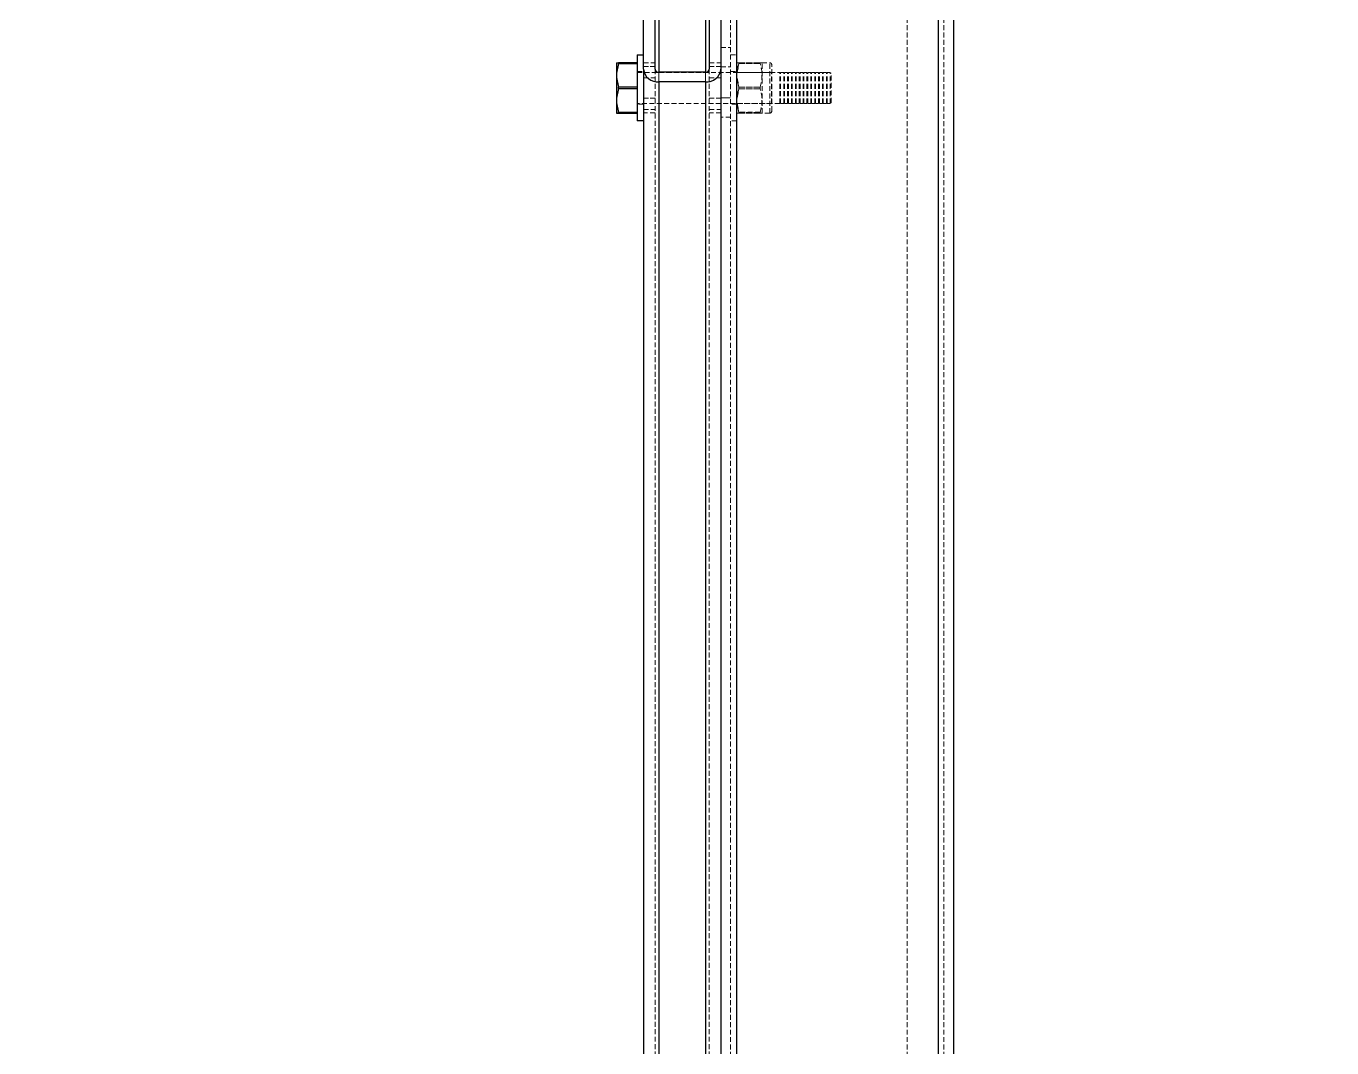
# Model space of a CAD drawing. Header units: millimetres. Extents: x -116399 to 112199, y -90759 to -31335.
# Drawn here: x -23334.8 to -22998, y -46713.6 to -46450.1 of the extents above; entities that cross this region are included whole.
import ezdxf

# ---------------------------------------------------------------- set-up
doc = ezdxf.new("R2010")
doc.units = ezdxf.units.MM
doc.linetypes.add('HIDDEN', pattern=[1.905, 1.27, -0.635])
doc.styles.add('Annotative', font='simplex.shx', dxfattribs={"height": 2.5})
doc.dimstyles.new('Annotative', dxfattribs={"dimscale": 0, "dimtxt": 2.5, "dimasz": 2.5, "dimexe": 1.25, "dimexo": 2, "dimtad": 1, "dimtxsty": 'Annotative', "dimblk": 'OBLIQUE', "dimcen": 2.5, "dimazin": 3, "dimtfac": 1, "dimtmove": 0, "dimatfit": 3, "dimfxl": 1})

# ---------------------------------------------------------------- blocks, each defined once
blk = doc.blocks.new('_Oblique')
at = {"color": 0, "linetype": 'ByBlock', "lineweight": -2}
blk.add_line((-0.5, -0.5), (0.5, 0.5), dxfattribs=at)
blk = doc.blocks.new('*D242')
at = {"color": 8, "lineweight": -2}
for p, q in [((-23255.56, -46314.58), (-23767.93, -46314.58)), ((-23705.43, -49729.58), (-23705.43, -46314.58)), ((-23554.54, -49729.58), (-23767.93, -49729.58))]:
    blk.add_line(p, q, dxfattribs=at)
at = {"layer": 'Defpoints', "color": 0}
for p in [(-23705.43, -46314.58), (-23155.56, -46314.58), (-23454.54, -49729.58)]:
    blk.add_point(p, dxfattribs=at)
at = {"color": 8, "lineweight": -2, "xscale": 125, "yscale": 125, "zscale": 125}
for p, rotation in [((-23705.43, -46314.58), 90), ((-23705.43, -49729.58), 270)]:
    blk.add_blockref('_Oblique', p, dxfattribs=dict(at, rotation=rotation))
at = {"insert": (-23799.18, -48022.08), "char_height": 125, "attachment_point": 5, "rotation": 90, "style": 'Annotative'}
blk.add_mtext('3415', dxfattribs=at)
blk = doc.blocks.new('*D244')
at = {"color": 8, "lineweight": -2}
for p, q in [((-23164.81, -46084.41), (-23091.98, -45928.23)), ((-23099.9, -45945.22), (-21831.08, -46536.9)), ((-21895.98, -46676.08), (-21823.15, -46519.9))]:
    blk.add_line(p, q, dxfattribs=at)
at = {"layer": 'Defpoints', "color": 0}
for p in [(-23177.49, -46111.6), (-21831.08, -46536.9), (-21908.66, -46703.27)]:
    blk.add_point(p, dxfattribs=at)
at = {"color": 8, "lineweight": -2, "xscale": 37.5, "yscale": 37.5, "zscale": 37.5}
for p, rotation in [((-23099.9, -45945.22), 154.9996608847017), ((-21831.08, -46536.9), 334.9996608847017)]:
    blk.add_blockref('_Oblique', p, dxfattribs=dict(at, rotation=rotation))
at = {"insert": (-22453.6, -46215.57), "char_height": 37.5, "attachment_point": 5, "rotation": 334.9997, "style": 'Annotative'}
blk.add_mtext('1400', dxfattribs=at)
blk = doc.blocks.new('*D248')
at = {"color": 8, "lineweight": -2}
for p, q in [((-23591.26, -45852.25), (-23453.74, -45557.35)), ((-21301.03, -46581.88), (-23461.67, -45574.34)), ((-21430.62, -46859.78), (-21293.11, -46564.89))]:
    blk.add_line(p, q, dxfattribs=at)
at = {"layer": 'Defpoints', "color": 0}
for p in [(-23461.67, -45574.34), (-23603.93, -45879.44), (-21443.3, -46886.97)]:
    blk.add_point(p, dxfattribs=at)
at = {"color": 8, "lineweight": -2, "xscale": 37.5, "yscale": 37.5, "zscale": 37.5}
for p, rotation in [((-23461.67, -45574.34), 154.9996608846983), ((-21301.03, -46581.88), 334.9996608846983)]:
    blk.add_blockref('_Oblique', p, dxfattribs=dict(at, rotation=rotation))
at = {"insert": (-22369.46, -46052.62), "char_height": 37.5, "attachment_point": 5, "rotation": 334.9997, "style": 'Annotative'}
blk.add_mtext('2384', dxfattribs=at)

msp = doc.modelspace()

# ---------------------------------------------------------------- linework, layer by layer
at = {"color": 7, "linetype": 'HIDDEN', "lineweight": 18}
for p, q in [((-23153.065, -46314.576), (-23153.065, -49729.576)), ((-23151.565, -46314.576), (-23151.565, -49729.576)), ((-23151.565, -46314.576), (-23151.565, -49729.576)), ((-23151.565, -46314.576), (-23151.565, -49729.576)), ((-23107.565, -46314.576), (-23107.565, -49729.576)), ((-23099.565, -46314.576), (-23099.565, -49729.576)), ((-23099.565, -46314.576), (-23099.565, -49729.576)), ((-23099.565, -46314.576), (-23099.565, -49729.576)), ((-23099.565, -46314.576), (-23099.565, -49729.576)), ((-23099.565, -46314.576), (-23099.565, -49729.576)), ((-23099.565, -46314.576), (-23099.565, -49729.576)), ((-23099.565, -46314.576), (-23099.565, -49729.576)), ((-23098.065, -46314.576), (-23098.065, -49729.576)), ((-23171.565, -46423.646), (-23171.565, -48275.15)), ((-23159.565, -46423.646), (-23159.565, -48275.15)), ((-23171.565, -46423.661), (-23171.565, -48272.463)), ((-23171.565, -46426.109), (-23171.565, -48274.912)), ((-23159.565, -46423.661), (-23159.565, -48272.463)), ((-23159.565, -46426.109), (-23159.565, -48274.912)), ((-23155.565, -46455.576), (-23153.065, -46455.576)), ((-23181.965, -46459.526), (-23182.465, -46459.523)), ((-23181.965, -46459.703), (-23182.465, -46462.189)), ((-23182.465, -46462.2), (-23181.965, -46459.711)), ((-23182.465, -46462.202), (-23181.965, -46459.714)), ((-23181.965, -46459.524), (-23177.165, -46459.524)), ((-23181.965, -46459.526), (-23177.165, -46459.526)), ((-23181.965, -46459.703), (-23177.165, -46459.703)), ((-23177.165, -46459.711), (-23181.965, -46459.711)), ((-23177.165, -46459.714), (-23181.965, -46459.714)), ((-23175.565, -46459.576), (-23172.565, -46459.576)), ((-23172.565, -46460.495), (-23175.565, -46460.495)), ((-23175.565, -46460.498), (-23172.565, -46460.498)), ((-23158.565, -46459.576), (-23155.565, -46459.576)), ((-23155.565, -46460.495), (-23158.565, -46460.495)), ((-23158.565, -46460.498), (-23155.565, -46460.498)), ((-23155.565, -46460.576), (-23153.065, -46460.576)), ((-23155.565, -46460.576), (-23153.065, -46460.576)), ((-23153.065, -46457.521), (-23151.465, -46457.521)), ((-23153.065, -46457.523), (-23151.465, -46457.523)), ((-23151.465, -46457.521), (-23151.465, -46457.523)), ((-23151.465, -46457.523), (-23151.465, -46474.523)), ((-23151.465, -46459.531), (-23151.459, -46459.521)), ((-23151.465, -46459.534), (-23151.459, -46459.523)), ((-23151.387, -46462.055), (-23150.945, -46459.731)), ((-23145.484, -46459.517), (-23150.945, -46459.517)), ((-23150.945, -46459.725), (-23150.945, -46459.519)), ((-23145.484, -46459.519), (-23150.945, -46459.519)), ((-23150.945, -46459.524), (-23145.484, -46459.524)), ((-23150.945, -46459.526), (-23150.945, -46459.733)), ((-23150.945, -46459.526), (-23145.484, -46459.526)), ((-23150.945, -46459.723), (-23145.484, -46459.723)), ((-23150.945, -46459.725), (-23145.484, -46459.725)), ((-23145.484, -46459.731), (-23150.945, -46459.731)), ((-23145.484, -46459.733), (-23150.945, -46459.733)), ((-23145.484, -46459.517), (-23144.971, -46459.521)), ((-23145.484, -46459.725), (-23145.484, -46459.519)), ((-23144.971, -46459.521), (-23144.965, -46459.531)), ((-23144.971, -46459.523), (-23144.965, -46459.534)), ((-23144.965, -46459.534), (-23144.965, -46459.531)), ((-23144.965, -46459.531), (-23142.965, -46459.531)), ((-23144.965, -46472.512), (-23144.965, -46459.534)), ((-23144.965, -46459.534), (-23142.965, -46459.534)), ((-23142.965, -46472.51), (-23142.965, -46459.531)), ((-23142.965, -46472.512), (-23142.965, -46459.534)), ((-23142.465, -46460.034), (-23142.465, -46460.031)), ((-23142.465, -46472.012), (-23142.465, -46460.034)), ((-23182.465, -46463.341), (-23181.965, -46465.826)), ((-23181.965, -46465.841), (-23182.465, -46463.353)), ((-23181.965, -46465.844), (-23182.465, -46463.355)), ((-23177.165, -46461.821), (-23175.565, -46461.821)), ((-23177.165, -46461.823), (-23175.565, -46461.823)), ((-23177.165, -46462.021), (-23140.365, -46462.021)), ((-23177.165, -46462.023), (-23140.365, -46462.023)), ((-23175.565, -46463.384), (-23172.565, -46463.384)), ((-23175.565, -46463.391), (-23172.565, -46463.391)), ((-23172.565, -46461.164), (-23172.565, -48312.668)), ((-23171.565, -46461.98), (-23171.565, -48313.484)), ((-23171.565, -46461.98), (-23171.565, -48277.597)), ((-23171.565, -46462.023), (-23171.565, -48310.825)), ((-23171.565, -46462.023), (-23159.565, -46462.023)), ((-23159.565, -46461.98), (-23159.565, -48313.484)), ((-23159.565, -46461.98), (-23159.565, -48277.597)), ((-23159.565, -46462.023), (-23159.565, -48310.825)), ((-23158.565, -46461.164), (-23158.565, -48312.668)), ((-23158.565, -46463.384), (-23155.565, -46463.384)), ((-23158.565, -46463.391), (-23155.565, -46463.391)), ((-23153.065, -46461.821), (-23151.465, -46461.821)), ((-23153.065, -46461.823), (-23151.465, -46461.823)), ((-23151.465, -46462.021), (-23142.565, -46462.021)), ((-23151.465, -46462.023), (-23142.565, -46462.023)), ((-23151.387, -46463.482), (-23150.945, -46465.806)), ((-23142.565, -46462.021), (-23142.465, -46461.921)), ((-23142.565, -46462.023), (-23142.465, -46461.923)), ((-23142.565, -46462.023), (-23142.565, -46462.021)), ((-23142.565, -46470.023), (-23142.565, -46462.023)), ((-23140.365, -46462.023), (-23140.365, -46462.021)), ((-23140.365, -46470.023), (-23140.365, -46462.023)), ((-23140.365, -46462.221), (-23140.165, -46462.221)), ((-23140.365, -46462.223), (-23140.165, -46462.223)), ((-23140.165, -46462.023), (-23140.165, -46462.021)), ((-23140.165, -46462.021), (-23139.365, -46462.021)), ((-23140.165, -46470.023), (-23140.165, -46462.023)), ((-23140.165, -46462.023), (-23139.365, -46462.023)), ((-23139.365, -46462.023), (-23139.365, -46462.021)), ((-23139.365, -46470.023), (-23139.365, -46462.023)), ((-23139.365, -46462.221), (-23139.165, -46462.221)), ((-23139.365, -46462.223), (-23139.165, -46462.223)), ((-23139.165, -46462.023), (-23139.165, -46462.021)), ((-23139.165, -46462.021), (-23138.365, -46462.021)), ((-23139.165, -46470.023), (-23139.165, -46462.023)), ((-23139.165, -46462.023), (-23138.365, -46462.023)), ((-23138.365, -46462.023), (-23138.365, -46462.021)), ((-23138.365, -46470.023), (-23138.365, -46462.023)), ((-23138.365, -46462.221), (-23138.165, -46462.221)), ((-23138.365, -46462.223), (-23138.165, -46462.223)), ((-23138.165, -46462.023), (-23138.165, -46462.021)), ((-23138.165, -46462.021), (-23137.365, -46462.021)), ((-23138.165, -46470.023), (-23138.165, -46462.023)), ((-23138.165, -46462.023), (-23137.365, -46462.023)), ((-23137.365, -46462.023), (-23137.365, -46462.021)), ((-23137.365, -46470.023), (-23137.365, -46462.023)), ((-23137.365, -46462.221), (-23137.165, -46462.221)), ((-23137.365, -46462.223), (-23137.165, -46462.223)), ((-23137.165, -46462.023), (-23137.165, -46462.021)), ((-23137.165, -46462.021), (-23136.365, -46462.021)), ((-23137.165, -46470.023), (-23137.165, -46462.023)), ((-23137.165, -46462.023), (-23136.365, -46462.023)), ((-23136.365, -46462.023), (-23136.365, -46462.021)), ((-23136.365, -46470.023), (-23136.365, -46462.023)), ((-23136.365, -46462.221), (-23136.165, -46462.221)), ((-23136.365, -46462.223), (-23136.165, -46462.223)), ((-23136.165, -46462.023), (-23136.165, -46462.021)), ((-23136.165, -46462.021), (-23135.365, -46462.021)), ((-23136.165, -46470.023), (-23136.165, -46462.023)), ((-23136.165, -46462.023), (-23135.365, -46462.023)), ((-23135.365, -46462.023), (-23135.365, -46462.021)), ((-23135.365, -46470.023), (-23135.365, -46462.023)), ((-23135.365, -46462.221), (-23135.165, -46462.221)), ((-23135.365, -46462.223), (-23135.165, -46462.223)), ((-23135.165, -46462.023), (-23135.165, -46462.021)), ((-23135.165, -46462.021), (-23134.365, -46462.021)), ((-23135.165, -46470.023), (-23135.165, -46462.023)), ((-23135.165, -46462.023), (-23134.365, -46462.023)), ((-23134.365, -46462.023), (-23134.365, -46462.021)), ((-23134.365, -46470.023), (-23134.365, -46462.023)), ((-23134.365, -46462.221), (-23134.165, -46462.221)), ((-23134.365, -46462.223), (-23134.165, -46462.223)), ((-23134.165, -46462.023), (-23134.165, -46462.021)), ((-23134.165, -46462.021), (-23133.365, -46462.021)), ((-23134.165, -46470.023), (-23134.165, -46462.023)), ((-23134.165, -46462.023), (-23133.365, -46462.023)), ((-23133.365, -46462.023), (-23133.365, -46462.021)), ((-23133.365, -46470.023), (-23133.365, -46462.023)), ((-23133.365, -46462.221), (-23133.165, -46462.221)), ((-23133.365, -46462.223), (-23133.165, -46462.223)), ((-23133.165, -46462.023), (-23133.165, -46462.021)), ((-23133.165, -46462.021), (-23132.365, -46462.021)), ((-23133.165, -46470.023), (-23133.165, -46462.023)), ((-23133.165, -46462.023), (-23132.365, -46462.023)), ((-23132.365, -46462.023), (-23132.365, -46462.021)), ((-23132.365, -46470.023), (-23132.365, -46462.023)), ((-23132.365, -46462.221), (-23132.165, -46462.221)), ((-23132.365, -46462.223), (-23132.165, -46462.223)), ((-23132.165, -46462.023), (-23132.165, -46462.021)), ((-23132.165, -46462.021), (-23131.365, -46462.021)), ((-23132.165, -46470.023), (-23132.165, -46462.023)), ((-23132.165, -46462.023), (-23131.365, -46462.023)), ((-23131.365, -46462.023), (-23131.365, -46462.021)), ((-23131.365, -46470.023), (-23131.365, -46462.023)), ((-23131.365, -46462.221), (-23131.165, -46462.221)), ((-23131.365, -46462.223), (-23131.165, -46462.223)), ((-23131.165, -46462.023), (-23131.165, -46462.021)), ((-23131.165, -46462.021), (-23130.365, -46462.021)), ((-23131.165, -46470.023), (-23131.165, -46462.023)), ((-23131.165, -46462.023), (-23130.365, -46462.023)), ((-23130.365, -46462.023), (-23130.365, -46462.021)), ((-23130.365, -46470.023), (-23130.365, -46462.023)), ((-23130.365, -46462.221), (-23130.165, -46462.221)), ((-23130.365, -46462.223), (-23130.165, -46462.223)), ((-23130.165, -46462.023), (-23130.165, -46462.021)), ((-23130.165, -46462.021), (-23129.365, -46462.021)), ((-23130.165, -46470.023), (-23130.165, -46462.023)), ((-23130.165, -46462.023), (-23129.365, -46462.023)), ((-23129.365, -46462.023), (-23129.365, -46462.021)), ((-23129.365, -46470.023), (-23129.365, -46462.023)), ((-23129.365, -46462.221), (-23129.165, -46462.221)), ((-23129.365, -46462.223), (-23129.165, -46462.223)), ((-23129.165, -46462.023), (-23129.165, -46462.021)), ((-23129.165, -46462.021), (-23128.365, -46462.021)), ((-23129.165, -46470.023), (-23129.165, -46462.023)), ((-23129.165, -46462.023), (-23128.365, -46462.023)), ((-23128.365, -46462.023), (-23128.365, -46462.021)), ((-23128.365, -46470.023), (-23128.365, -46462.023)), ((-23128.365, -46462.221), (-23128.165, -46462.221)), ((-23128.365, -46462.223), (-23128.165, -46462.223)), ((-23128.165, -46462.023), (-23128.165, -46462.021)), ((-23128.165, -46462.021), (-23127.365, -46462.021)), ((-23128.165, -46470.023), (-23128.165, -46462.023)), ((-23128.165, -46462.023), (-23127.365, -46462.023)), ((-23127.365, -46462.023), (-23127.365, -46462.021)), ((-23127.365, -46470.023), (-23127.365, -46462.023)), ((-23127.365, -46462.221), (-23127.165, -46462.221)), ((-23127.365, -46462.223), (-23127.165, -46462.223)), ((-23127.165, -46462.223), (-23127.165, -46462.221)), ((-23127.165, -46469.823), (-23127.165, -46462.223)), ((-23181.965, -46466.2), (-23182.465, -46468.688)), ((-23182.465, -46468.7), (-23181.965, -46466.215)), ((-23182.465, -46468.703), (-23181.965, -46466.217)), ((-23177.165, -46465.826), (-23181.965, -46465.826)), ((-23181.965, -46465.841), (-23177.165, -46465.841)), ((-23181.965, -46465.844), (-23177.165, -46465.844)), ((-23181.965, -46466.2), (-23177.165, -46466.2)), ((-23177.165, -46466.215), (-23181.965, -46466.215)), ((-23177.165, -46466.217), (-23181.965, -46466.217)), ((-23171.565, -46464.471), (-23171.565, -48313.274)), ((-23171.565, -46464.471), (-23159.565, -46464.471)), ((-23159.565, -46464.471), (-23159.565, -48313.274)), ((-23151.387, -46468.557), (-23150.945, -46466.235)), ((-23145.484, -46465.806), (-23150.945, -46465.806)), ((-23150.945, -46466.221), (-23150.945, -46465.808)), ((-23145.484, -46465.808), (-23150.945, -46465.808)), ((-23150.945, -46465.822), (-23145.484, -46465.822)), ((-23150.945, -46465.824), (-23150.945, -46466.237)), ((-23150.945, -46465.824), (-23145.484, -46465.824)), ((-23150.945, -46466.219), (-23145.484, -46466.219)), ((-23150.945, -46466.221), (-23145.484, -46466.221)), ((-23145.484, -46466.235), (-23150.945, -46466.235)), ((-23145.484, -46466.237), (-23150.945, -46466.237)), ((-23145.484, -46466.221), (-23145.484, -46465.808)), ((-23182.465, -46469.841), (-23181.965, -46472.33)), ((-23181.965, -46472.338), (-23182.465, -46469.852)), ((-23181.965, -46472.34), (-23182.465, -46469.855)), ((-23140.365, -46470.021), (-23177.165, -46470.021)), ((-23140.365, -46470.023), (-23177.165, -46470.023)), ((-23175.565, -46470.221), (-23177.165, -46470.221)), ((-23175.565, -46470.223), (-23177.165, -46470.223)), ((-23172.565, -46468.654), (-23175.565, -46468.654)), ((-23175.565, -46468.657), (-23172.565, -46468.657)), ((-23155.565, -46468.654), (-23158.565, -46468.654)), ((-23158.565, -46468.657), (-23155.565, -46468.657)), ((-23153.065, -46468.576), (-23155.565, -46468.576)), ((-23155.565, -46468.576), (-23153.065, -46468.576)), ((-23151.465, -46470.221), (-23153.065, -46470.221)), ((-23151.465, -46470.223), (-23153.065, -46470.223)), ((-23142.565, -46470.021), (-23151.465, -46470.021)), ((-23142.565, -46470.023), (-23151.465, -46470.023)), ((-23151.387, -46469.984), (-23150.945, -46472.31)), ((-23142.465, -46470.121), (-23142.565, -46470.021)), ((-23142.465, -46470.123), (-23142.565, -46470.023)), ((-23140.165, -46469.821), (-23140.365, -46469.821)), ((-23140.165, -46469.823), (-23140.365, -46469.823)), ((-23139.365, -46470.021), (-23140.165, -46470.021)), ((-23139.365, -46470.023), (-23140.165, -46470.023)), ((-23139.165, -46469.821), (-23139.365, -46469.821)), ((-23139.165, -46469.823), (-23139.365, -46469.823)), ((-23138.365, -46470.021), (-23139.165, -46470.021)), ((-23138.365, -46470.023), (-23139.165, -46470.023)), ((-23138.165, -46469.821), (-23138.365, -46469.821)), ((-23138.165, -46469.823), (-23138.365, -46469.823)), ((-23137.365, -46470.021), (-23138.165, -46470.021)), ((-23137.365, -46470.023), (-23138.165, -46470.023)), ((-23137.165, -46469.821), (-23137.365, -46469.821)), ((-23137.165, -46469.823), (-23137.365, -46469.823)), ((-23136.365, -46470.021), (-23137.165, -46470.021)), ((-23136.365, -46470.023), (-23137.165, -46470.023)), ((-23136.165, -46469.821), (-23136.365, -46469.821)), ((-23136.165, -46469.823), (-23136.365, -46469.823)), ((-23135.365, -46470.021), (-23136.165, -46470.021)), ((-23135.365, -46470.023), (-23136.165, -46470.023)), ((-23135.165, -46469.821), (-23135.365, -46469.821)), ((-23135.165, -46469.823), (-23135.365, -46469.823)), ((-23134.365, -46470.021), (-23135.165, -46470.021)), ((-23134.365, -46470.023), (-23135.165, -46470.023)), ((-23134.165, -46469.821), (-23134.365, -46469.821)), ((-23134.165, -46469.823), (-23134.365, -46469.823)), ((-23133.365, -46470.021), (-23134.165, -46470.021)), ((-23133.365, -46470.023), (-23134.165, -46470.023)), ((-23133.165, -46469.821), (-23133.365, -46469.821)), ((-23133.165, -46469.823), (-23133.365, -46469.823)), ((-23132.365, -46470.021), (-23133.165, -46470.021)), ((-23132.365, -46470.023), (-23133.165, -46470.023)), ((-23132.165, -46469.821), (-23132.365, -46469.821)), ((-23132.165, -46469.823), (-23132.365, -46469.823)), ((-23131.365, -46470.021), (-23132.165, -46470.021)), ((-23131.365, -46470.023), (-23132.165, -46470.023)), ((-23131.165, -46469.821), (-23131.365, -46469.821)), ((-23131.165, -46469.823), (-23131.365, -46469.823)), ((-23130.365, -46470.021), (-23131.165, -46470.021)), ((-23130.365, -46470.023), (-23131.165, -46470.023)), ((-23130.165, -46469.821), (-23130.365, -46469.821)), ((-23130.165, -46469.823), (-23130.365, -46469.823)), ((-23129.365, -46470.021), (-23130.165, -46470.021)), ((-23129.365, -46470.023), (-23130.165, -46470.023)), ((-23129.165, -46469.821), (-23129.365, -46469.821)), ((-23129.165, -46469.823), (-23129.365, -46469.823)), ((-23128.365, -46470.021), (-23129.165, -46470.021)), ((-23128.365, -46470.023), (-23129.165, -46470.023)), ((-23128.165, -46469.821), (-23128.365, -46469.821)), ((-23128.165, -46469.823), (-23128.365, -46469.823)), ((-23127.365, -46470.021), (-23128.165, -46470.021)), ((-23127.365, -46470.023), (-23128.165, -46470.023)), ((-23127.165, -46469.821), (-23127.365, -46469.821)), ((-23127.165, -46469.823), (-23127.365, -46469.823)), ((-23181.965, -46472.517), (-23182.465, -46472.52)), ((-23177.165, -46472.33), (-23181.965, -46472.33)), ((-23181.965, -46472.338), (-23177.165, -46472.338)), ((-23181.965, -46472.34), (-23177.165, -46472.34)), ((-23181.965, -46472.517), (-23177.165, -46472.517)), ((-23177.165, -46472.524), (-23181.965, -46472.524)), ((-23175.565, -46471.546), (-23172.565, -46471.546)), ((-23175.565, -46471.547), (-23172.565, -46471.547)), ((-23172.565, -46472.465), (-23175.565, -46472.465)), ((-23172.565, -46472.469), (-23175.565, -46472.469)), ((-23158.565, -46471.546), (-23155.565, -46471.546)), ((-23158.565, -46471.547), (-23155.565, -46471.547)), ((-23155.565, -46472.465), (-23158.565, -46472.465)), ((-23155.565, -46472.469), (-23158.565, -46472.469)), ((-23153.065, -46473.576), (-23155.565, -46473.576)), ((-23151.459, -46472.521), (-23151.465, -46472.51)), ((-23151.459, -46472.523), (-23151.465, -46472.512)), ((-23150.945, -46472.517), (-23151.458, -46472.521)), ((-23145.484, -46472.31), (-23150.945, -46472.31)), ((-23150.945, -46472.519), (-23150.945, -46472.312)), ((-23145.484, -46472.312), (-23150.945, -46472.312)), ((-23150.945, -46472.318), (-23145.484, -46472.318)), ((-23150.945, -46472.32), (-23150.945, -46472.526)), ((-23150.945, -46472.32), (-23145.484, -46472.32)), ((-23150.945, -46472.517), (-23145.484, -46472.517)), ((-23150.945, -46472.519), (-23145.484, -46472.519)), ((-23145.484, -46472.524), (-23150.945, -46472.524)), ((-23145.484, -46472.526), (-23150.945, -46472.526)), ((-23145.484, -46472.519), (-23145.484, -46472.312)), ((-23145.484, -46472.524), (-23145.332, -46472.523)), ((-23145.484, -46472.526), (-23145.332, -46472.525)), ((-23144.965, -46472.51), (-23144.971, -46472.521)), ((-23144.965, -46472.512), (-23144.971, -46472.523)), ((-23142.965, -46472.51), (-23144.965, -46472.51)), ((-23142.965, -46472.512), (-23144.965, -46472.512)), ((-23175.565, -46474.521), (-23177.165, -46474.521)), ((-23151.465, -46474.521), (-23153.065, -46474.521)), ((-23151.465, -46474.523), (-23153.065, -46474.523))]:
    msp.add_line(p, q, dxfattribs=at)
at = {"color": 7, "linetype": 'Continuous', "lineweight": 25}
for p, q in [((-23151.565, -46314.576), (-23151.565, -49729.576)), ((-23099.565, -46314.576), (-23099.565, -49729.576)), ((-23095.565, -46314.576), (-23095.565, -49729.576)), ((-23175.565, -46461.164), (-23175.565, -46426.908)), ((-23172.565, -46461.164), (-23172.565, -46426.908)), ((-23171.565, -46426.092), (-23171.565, -46461.98)), ((-23159.565, -46426.092), (-23159.565, -46461.98)), ((-23158.565, -46426.908), (-23158.565, -46461.164)), ((-23155.565, -46439.871), (-23155.565, -46461.164)), ((-23182.465, -46459.52), (-23181.965, -46459.517)), ((-23182.465, -46459.522), (-23181.965, -46459.519)), ((-23182.465, -46459.522), (-23182.465, -46462.191)), ((-23181.965, -46459.705), (-23182.465, -46462.191)), ((-23177.165, -46459.517), (-23181.965, -46459.517)), ((-23181.965, -46459.705), (-23181.965, -46459.519)), ((-23177.165, -46459.519), (-23181.965, -46459.519)), ((-23181.965, -46459.705), (-23177.165, -46459.705)), ((-23177.165, -46457.521), (-23175.565, -46457.521)), ((-23177.165, -46457.521), (-23177.165, -46457.523)), ((-23177.165, -46457.523), (-23175.565, -46457.523)), ((-23177.165, -46457.523), (-23177.165, -46474.523)), ((-23182.465, -46462.191), (-23182.465, -46463.343)), ((-23182.465, -46463.343), (-23181.965, -46465.828)), ((-23182.465, -46463.343), (-23182.465, -46468.69)), ((-23175.565, -46461.164), (-23175.565, -48312.668)), ((-23159.565, -46461.98), (-23171.565, -46461.98)), ((-23155.565, -46461.164), (-23155.565, -46471.879)), ((-23181.965, -46466.202), (-23182.465, -46468.69)), ((-23181.965, -46466.202), (-23181.965, -46465.828)), ((-23177.165, -46465.828), (-23181.965, -46465.828)), ((-23181.965, -46466.202), (-23177.165, -46466.202)), ((-23159.565, -46464.426), (-23171.565, -46464.426)), ((-23171.565, -46464.426), (-23171.565, -48315.931)), ((-23159.565, -46464.426), (-23159.565, -48315.931)), ((-23182.465, -46468.69), (-23182.465, -46469.843)), ((-23182.465, -46469.843), (-23181.965, -46472.332)), ((-23182.465, -46469.843), (-23182.465, -46472.522)), ((-23181.965, -46472.519), (-23182.465, -46472.522)), ((-23182.465, -46472.522), (-23182.465, -46472.523)), ((-23182.465, -46472.523), (-23181.965, -46472.526)), ((-23177.165, -46472.332), (-23181.965, -46472.332)), ((-23181.965, -46472.519), (-23181.965, -46472.332)), ((-23181.965, -46472.519), (-23177.165, -46472.519)), ((-23177.165, -46472.526), (-23181.965, -46472.526)), ((-23155.565, -46471.879), (-23155.565, -49729.576)), ((-23175.565, -46474.523), (-23177.165, -46474.523))]:
    msp.add_line(p, q, dxfattribs=at)
at = {"color": 7, "linetype": 'HIDDEN', "lineweight": 18, "flags": 128}
for points in [[(-23150.945, -46459.524), (-23151.458, -46459.52), (-23150.945, -46459.517)], [(-23150.945, -46459.526), (-23151.458, -46459.523), (-23150.945, -46459.519)], [(-23150.945, -46459.723), (-23151.35, -46461.404), (-23151.387, -46462.059)], [(-23145.484, -46459.519), (-23144.971, -46459.523), (-23145.484, -46459.526)], [(-23150.945, -46465.822), (-23151.35, -46464.139), (-23151.387, -46463.486)], [(-23150.945, -46466.219), (-23151.35, -46467.902), (-23151.387, -46468.561)], [(-23150.945, -46472.318), (-23151.35, -46470.637), (-23151.387, -46469.988)], [(-23150.945, -46472.519), (-23151.458, -46472.523), (-23150.945, -46472.526)], [(-23144.982, -46472.521), (-23144.971, -46472.52), (-23145.484, -46472.517)], [(-23144.982, -46472.523), (-23144.971, -46472.523), (-23145.484, -46472.519)]]:
    msp.add_lwpolyline(points, dxfattribs=at)
at = {"color": 7, "linetype": 'HIDDEN', "lineweight": 18}
for centre, radius, start, end in [((-23142.096, -46462.767), 9.357, 161.03151, 198.96849), ((-23142.074, -46462.779), 9.379, 161.05415, 198.94585), ((-23154.333, -46462.765), 9.357, 341.03167, 18.96833), ((-23154.333, -46462.767), 9.357, 341.03151, 18.96849), ((-23142.965, -46460.031), 0.5, 0, 90), ((-23142.965, -46460.034), 0.5, 0, 90), ((-23171.899, -46460.797), 3.689, 186.36491, 275.19154), ((-23171.648, -46461.104), 0.922, 186.36491, 275.19154), ((-23159.231, -46460.797), 3.689, 264.80846, 353.63509), ((-23159.481, -46461.104), 0.922, 264.80846, 353.63509), ((-23142.074, -46469.267), 9.379, 161.05415, 198.94585), ((-23142.096, -46469.279), 9.357, 161.03151, 198.96849), ((-23154.355, -46469.265), 9.379, 341.05399, 18.94601), ((-23154.355, -46469.267), 9.379, 341.05415, 18.94585), ((-23142.965, -46472.01), 0.5, 270, 360), ((-23142.965, -46472.012), 0.5, 270, 360)]:
    msp.add_arc(centre, radius, start, end, dxfattribs=at)
at = {"color": 7, "linetype": 'Continuous', "lineweight": 25}
for centre, radius, start, end in [((-23171.9, -46460.753), 3.688, 186.3897, 275.20791), ((-23171.648, -46461.061), 0.922, 186.3897, 275.20791), ((-23159.23, -46460.753), 3.688, 264.79209, 353.6103), ((-23159.481, -46461.061), 0.922, 264.79209, 353.6103)]:
    msp.add_arc(centre, radius, start, end, dxfattribs=at)

# ---------------------------------------------------------------- dimensions: what is measured, and where the dimension line sits
for base, p1, p2, angle, picture, middle in [((-23461.665, -45574.345), (-21443.302, -46886.971), (-23603.934, -45879.436), 334.99966, '*D248', (-22369.463, -46052.622)), ((-23705.433, -46314.576), (-23454.54, -49729.576), (-23155.565, -46314.576), 90, '*D242', (-23799.183, -48022.076))]:
    dim = msp.add_linear_dim(base=base, p1=p1, p2=p2, angle=angle, dimstyle='Annotative', override={"dimscale": 0, "dimtix": 0, "dimtofl": 1, "dimtmove": 0, "dimatfit": 3})
    dim.commit()
    dim.dimension.update_dxf_attribs({"geometry": picture, "text_midpoint": middle})
dim = msp.add_aligned_dim(p1=(-23177.486, -46111.598), p2=(-21908.659, -46703.271), distance=183.576, dimstyle='Annotative', override={"dimscale": 0, "dimtix": 0, "dimtofl": 1, "dimtmove": 0, "dimatfit": 3})
dim.commit()
dim.dimension.update_dxf_attribs({"geometry": '*D244', "text_midpoint": (-22453.603, -46215.569)})

doc.saveas('drawing.dxf')
